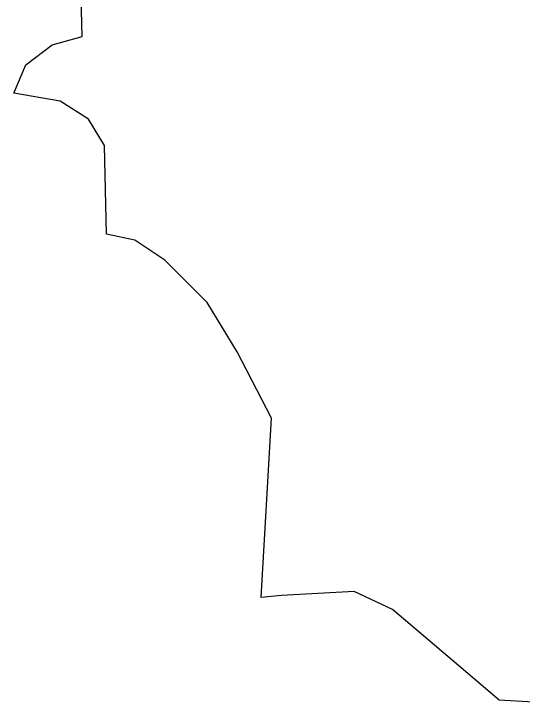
# Model space of a CAD drawing. Header units: metres. Extents: x 266585 to 279238, y 2117616 to 2127268.
# Drawn here: x 266698 to 268201, y 2117996 to 2120029 of the extents above; entities that cross this region are included whole.
import ezdxf

# ---------------------------------------------------------------- set-up
doc = ezdxf.new("R2010")
doc.units = ezdxf.units.M
doc.layers.add('village', color=3, linetype='Continuous')

msp = doc.modelspace()

# ---------------------------------------------------------------- linework, layer by layer
at = {"layer": 'village', "color": 3}
for p, q in [((266899.8, 2119961.2), (266893.8, 2120187.2)), ((266810.6, 2119937.4), (266899.8, 2119961.2)), ((266733.3, 2119877.9), (266810.6, 2119937.4)), ((266697.6, 2119794.7), (266733.3, 2119877.9)), ((266834.4, 2119770.9), (266697.6, 2119794.7)), ((266917.6, 2119717.4), (266834.4, 2119770.9)), ((266965.2, 2119640), (266917.6, 2119717.4)), ((266971.1, 2119378.4), (266965.2, 2119640)), ((267054.4, 2119360.5), (266971.1, 2119378.4)), ((267143.6, 2119301.1), (267054.4, 2119360.5)), ((267268.5, 2119176.2), (267143.6, 2119301.1)), ((267356.5, 2119031.1), (267268.5, 2119176.2)), ((267457.6, 2118834.8), (267356.5, 2119031.1)), ((267427.9, 2118305.5), (267457.6, 2118834.8)), ((267487.3, 2118311.5), (267427.9, 2118305.5)), ((267701.4, 2118323.4), (267487.3, 2118311.5)), ((267814.4, 2118269.9), (267701.4, 2118323.4)), ((268010.7, 2118103.3), (267814.4, 2118269.9)), ((268129.6, 2118002.2), (268010.7, 2118103.3)), ((268230.7, 2117996.3), (268129.6, 2118002.2))]:
    msp.add_line(p, q, dxfattribs=at)

doc.saveas('drawing.dxf')
